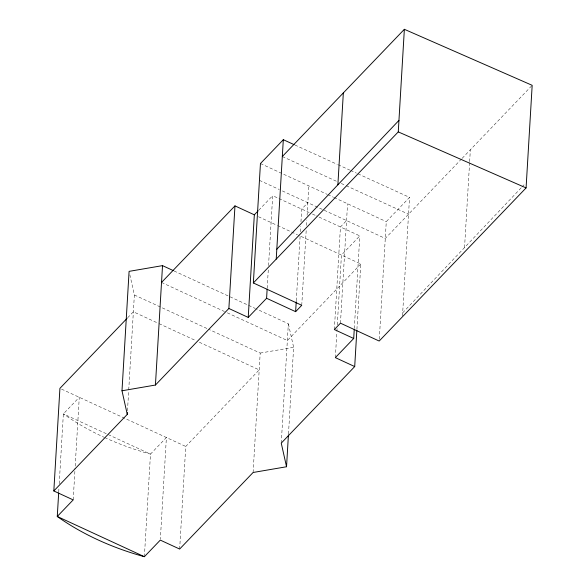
<?xml version="1.0" encoding="UTF-8"?>
<svg xmlns="http://www.w3.org/2000/svg" width="586" height="586" viewBox="0 0 586 586"><rect width="100%" height="100%" fill="white"/><g stroke="black" fill="none" stroke-linecap="round" stroke-linejoin="round"><path stroke-width="0.44" stroke-dasharray="2.93 2.2" d="M58.725 491.969L58.996 487.427M59.215 483.794L63.369 413.884L79.278 397.301L75.015 469.027M73.184 499.895L74.964 469.928M127.492 410.757L128.678 390.781M128.73 389.873L134.37 294.978L129.872 274.863M144.383 556.7L150.477 454.106L166.395 437.515L160.352 539.201M179.653 549.045L185.747 446.451L259.195 369.891L198.764 341.99M253.101 472.484L260.199 353.072L208.872 329.376M267.187 288.283L268.322 269.216M268.535 265.59L272.688 195.68L309.144 212.506M281.258 443.133L288.349 323.721L256.067 308.815M296.282 300.786L300.164 235.411M300.376 231.785L300.699 226.335M300.97 221.794L301.724 209.085L307.848 202.705M288.488 433.933L293.63 347.33L288.349 323.721M301.753 305.299L306.28 229.031M306.5 225.405L306.822 219.955M307.093 215.414L308.844 185.887M334.35 329.552L340.444 226.958L346.56 220.578M335.346 357.628L336.855 332.211M336.906 331.302L337.067 328.578M337.287 324.944L341.44 255.035L359.804 235.894L316.557 215.926M340.466 323.172L347.564 203.76M354.303 328.504L359.804 235.894M356.918 329.347L360.8 263.978L298.296 235.118M379.296 339.228L386.277 221.633L409.541 197.387L357.226 173.478M402.494 315.891L409.541 197.387M464.544 247.563L469.598 162.564M469.65 161.648L470.353 149.767M402.677 312.821L521.415 187.579M522.016 186.941L525.166 183.623M127.667 317.737L133.366 311.796L158.205 323.26M258.763 210.198L272.688 195.68M360.8 263.978L287.352 340.539L225.266 311.877M461.526 158.974L385.28 238.451L279.962 189.827M462.156 158.315L532.176 85.322M260.199 353.072L293.63 347.33M294.941 145.013L337.294 164.373M338.122 164.754L349.747 170.065M350.582 170.445L356.391 173.097M282.32 156.521L337.126 181.572M341.279 183.469L345.432 185.366M346.26 185.747L408.537 214.205M260.448 163.538L326.966 194.252M327.794 194.633L333.559 197.292M334.13 197.555L386.277 221.633M259.452 180.363L279.141 189.446M312.433 214.029L315.729 215.553M258.477 216.732L276.731 225.163M277.559 225.544L297.468 234.737M174.108 270.981L255.24 308.434M161.524 282.445L224.438 311.496M134.37 294.978L208.045 328.995M159.033 323.64L195.453 340.459M61.537 389.104L185.747 446.451M104.674 437.559A234.986 159.363 3.4 0 0 150.477 454.106L63.369 413.884A234.986 159.363 3.4 0 0 103.861 437.185"/><path stroke-width="0.88" d="M288.429 434.841L286.539 466.749L253.101 472.484L179.653 549.045L160.293 540.109L144.383 556.7L57.267 516.478L73.184 499.895L53.824 490.958L59.919 388.364L127.037 318.396M58.673 492.877L57.267 516.478A234.986 159.363 3.4 0 0 144.383 556.7M53.824 490.958L127.272 414.39L121.991 390.781L129.088 271.362L162.52 265.626L173.28 270.593M127.272 414.39L127.382 412.566M121.991 390.781L155.429 385.039L162.52 265.626M228.877 308.478L234.971 205.884L254.331 214.82L248.23 317.414L228.877 308.478L155.429 385.039M267.135 289.191L266.593 298.274L295.63 311.679L301.753 305.299L253.357 282.957L260.448 163.538L283.316 139.702L294.113 144.639M276.226 259.115L283.316 139.702M295.63 311.679L296.223 301.687M337.88 184.802L343.337 92.91M286.539 466.749L281.258 443.133L354.706 366.572L335.346 357.628L353.71 338.488L354.244 329.413M354.706 366.572L356.859 330.255M253.357 282.957L398.268 131.894L404.362 29.3L532.176 85.322L526.082 187.916L379.186 341.045L340.466 323.172L334.35 329.552L353.71 338.488M276.812 249.218L398.949 120.386M161.524 282.445L234.971 205.884M282.32 156.521L404.362 29.3M254.331 214.82L258.126 210.857M248.23 317.414L266.593 298.274M398.268 131.894L526.082 187.916"/></g></svg>
